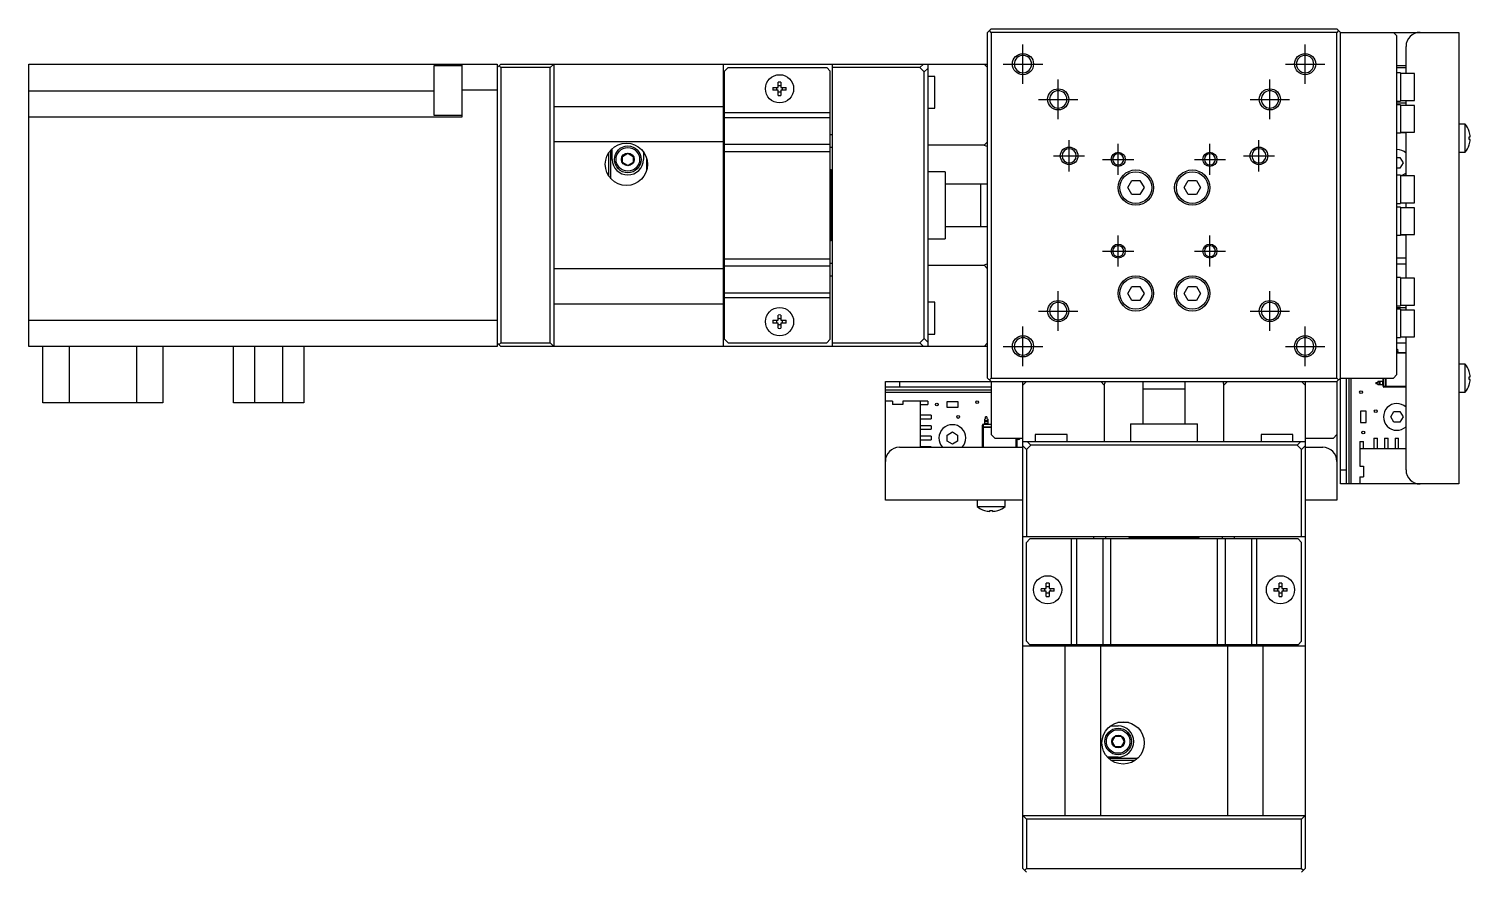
# Model space of a CAD drawing. Extents: x 0 to 654, y -8 to 387.
# Drawn here: x 104.5 to 308.8, y 170.5 to 289.9 of the extents above; entities that cross this region are included whole.
import ezdxf

# ---------------------------------------------------------------- set-up
doc = ezdxf.new("R2010")
doc.units = 0
doc.header["$LTSCALE"] = 0.5
doc.linetypes.add('CENTER', pattern=[50.8, 31.75, -6.35, 6.35, -6.35])
for name, color, linetype in [('MSM_CENTER', 1, 'CENTER'), ('MSM_CONTINUOUS', 7, 'CONTINUOUS'), ('MSM_NARROW', 5, 'CONTINUOUS')]:
    doc.layers.add(name, color=color, linetype=linetype)

msp = doc.modelspace()

# ---------------------------------------------------------------- linework, layer by layer
at = {"layer": 'MSM_CENTER'}
for p, q in [((245.37, 282.06), (245.37, 287.66)), ((285.37, 282.06), (285.37, 287.66)), ((242.57, 284.86), (248.17, 284.86)), ((282.57, 284.86), (288.17, 284.86)), ((250.37, 277.06), (250.37, 282.66)), ((280.37, 277.06), (280.37, 282.66)), ((247.57, 279.86), (253.17, 279.86)), ((277.57, 279.86), (283.17, 279.86)), ((251.92, 269.66), (251.92, 274.06)), ((278.82, 269.66), (278.82, 274.06)), ((249.72, 271.86), (254.12, 271.86)), ((258.87, 269.16), (258.87, 273.56)), ((271.87, 269.16), (271.87, 273.56)), ((276.62, 271.86), (281.02, 271.86)), ((256.67, 271.36), (261.07, 271.36)), ((269.67, 271.36), (274.07, 271.36)), ((258.87, 256.16), (258.87, 260.56)), ((271.87, 256.16), (271.87, 260.56)), ((256.67, 258.36), (261.07, 258.36)), ((269.67, 258.36), (274.07, 258.36)), ((250.37, 247.06), (250.37, 252.66)), ((280.37, 247.06), (280.37, 252.66)), ((247.57, 249.86), (253.17, 249.86)), ((277.57, 249.86), (283.17, 249.86)), ((245.37, 242.06), (245.37, 247.66)), ((285.37, 242.06), (285.37, 247.66)), ((242.57, 244.86), (248.17, 244.86)), ((282.57, 244.86), (288.17, 244.86))]:
    msp.add_line(p, q, dxfattribs=at)
at = {"layer": 'MSM_CONTINUOUS'}
for p, q in [((240.37, 289.36), (240.87, 289.86)), ((240.37, 240.36), (240.37, 289.36)), ((240.87, 289.36), (240.62, 289.61)), ((240.87, 289.86), (289.87, 289.86)), ((240.87, 289.36), (240.87, 240.36)), ((289.87, 289.36), (240.87, 289.36)), ((289.87, 289.86), (290.37, 289.36)), ((290.12, 289.61), (289.87, 289.36)), ((289.87, 240.36), (289.87, 289.36)), ((290.37, 289.36), (307.17, 289.36)), ((290.37, 225.36), (290.37, 289.36)), ((298.37, 288.86), (297.87, 289.36)), ((298.37, 240.86), (298.37, 288.86)), ((307.17, 289.36), (307.17, 225.36)), ((299.67, 283.51), (299.67, 287.36)), ((104.47, 244.86), (104.47, 284.86)), ((104.47, 284.86), (170.87, 284.86)), ((161.87, 284.62), (161.87, 277.62)), ((165.87, 284.62), (161.87, 284.62)), ((165.87, 277.37), (165.87, 284.86)), ((170.87, 284.86), (170.87, 244.86)), ((171.37, 284.86), (170.87, 284.36)), ((171.12, 284.61), (171.37, 284.36)), ((171.37, 284.86), (240.37, 284.86)), ((171.37, 284.36), (171.37, 245.36)), ((178.37, 284.36), (171.37, 284.36)), ((178.37, 284.36), (178.87, 284.86)), ((178.37, 245.36), (178.37, 284.36)), ((178.87, 284.86), (178.87, 244.86)), ((202.87, 284.86), (202.87, 244.86)), ((203.57, 284.36), (203.07, 283.86)), ((203.57, 284.36), (217.57, 284.36)), ((218.07, 283.86), (217.57, 284.36)), ((218.37, 244.86), (218.37, 284.86)), ((230.76, 284.36), (218.37, 284.36)), ((230.76, 284.36), (231.26, 284.86)), ((231.37, 283.75), (230.76, 284.36)), ((231.87, 284.25), (231.37, 283.75)), ((231.87, 284.86), (231.87, 244.86)), ((239.87, 284.86), (240.37, 284.36)), ((298.37, 284.66), (299.67, 284.66)), ((298.37, 284.36), (299.67, 284.36)), ((203.07, 245.86), (203.07, 283.86)), ((210.67, 281.56), (210.67, 282.29)), ((211.07, 282.29), (211.07, 281.56)), ((218.07, 245.86), (218.07, 283.86)), ((231.37, 245.97), (231.37, 283.75)), ((232.87, 283.11), (231.87, 283.11)), ((232.87, 278.61), (232.87, 283.11)), ((298.87, 283.61), (298.37, 283.61)), ((298.87, 283.61), (298.87, 279.61)), ((300.87, 283.51), (298.87, 283.51)), ((300.87, 279.71), (300.87, 283.51)), ((104.47, 281.07), (161.87, 281.07)), ((170.87, 281.16), (165.87, 281.16)), ((209.94, 281.56), (210.67, 281.56)), ((210.67, 281.16), (209.94, 281.16)), ((210.67, 280.43), (210.67, 281.16)), ((211.07, 281.56), (211.8, 281.56)), ((211.8, 281.16), (211.07, 281.16)), ((211.07, 281.16), (211.07, 280.43)), ((178.87, 278.86), (202.87, 278.86)), ((203.07, 277.98), (218.07, 277.98)), ((231.87, 278.61), (232.87, 278.61)), ((298.37, 279.61), (298.87, 279.61)), ((298.37, 279.36), (299.67, 279.36)), ((298.87, 279.11), (298.37, 279.11)), ((298.87, 279.71), (300.87, 279.71)), ((298.87, 279.11), (298.87, 275.11)), ((300.87, 279.01), (298.87, 279.01)), ((299.67, 279.01), (299.67, 279.71)), ((300.87, 275.21), (300.87, 279.01)), ((104.47, 277.37), (165.87, 277.37)), ((161.87, 277.62), (165.87, 277.62)), ((218.07, 277.27), (203.07, 277.27)), ((308.07, 276.36), (307.17, 276.36)), ((308.07, 272.36), (308.07, 276.36)), ((202.87, 273.86), (178.87, 273.86)), ((203.07, 274.86), (202.87, 274.86)), ((218.37, 274.86), (218.07, 274.86)), ((240.37, 273.85), (239.87, 273.35)), ((298.37, 275.11), (298.87, 275.11)), ((298.87, 275.21), (300.87, 275.21)), ((298.87, 275.19), (299.67, 275.19)), ((299.67, 269.01), (299.67, 275.21)), ((308.63, 275.29), (308.63, 275.31)), ((308.63, 274.56), (308.76, 274.56)), ((308.63, 274.16), (308.63, 274.56)), ((308.76, 274.16), (308.63, 274.16)), ((186.67, 269), (186.67, 272.32)), ((186.97, 268.62), (186.97, 272.7)), ((187.17, 271.36), (187.17, 272.9)), ((188.62, 271.79), (189.37, 272.23)), ((188.62, 270.93), (188.62, 271.79)), ((189.37, 272.23), (190.12, 271.79)), ((190.12, 271.79), (190.12, 270.93)), ((191.57, 272.46), (191.57, 271.36)), ((203.04, 272.13), (202.87, 272.13)), ((203.04, 272.74), (203.04, 256.98)), ((203.07, 272.74), (203.04, 272.74)), ((203.07, 273.51), (218.07, 273.51)), ((218.07, 272.45), (203.07, 272.45)), ((218.07, 273.11), (218.37, 273.11)), ((239.87, 273.35), (231.87, 273.35)), ((239.87, 273.35), (240.37, 273.17)), ((307.17, 272.36), (308.07, 272.36)), ((308.63, 273.41), (308.63, 273.43)), ((189.37, 270.49), (188.62, 270.93)), ((190.12, 270.93), (189.37, 270.49)), ((192.07, 269.89), (192.07, 271.43)), ((203.07, 271.68), (203.04, 271.68)), ((203.07, 271.1), (203.04, 271.1)), ((218.17, 269.86), (218.07, 269.86)), ((218.17, 259.86), (218.17, 269.86)), ((218.37, 269.66), (218.17, 269.86)), ((298.37, 271.61), (298.81, 271.61)), ((298.81, 270.11), (298.37, 270.11)), ((298.81, 271.61), (299.24, 270.86)), ((299.24, 270.86), (298.81, 270.11)), ((203.04, 269.63), (202.87, 269.63)), ((234.37, 269.61), (231.87, 269.61)), ((234.37, 269.61), (234.37, 260.11)), ((240.37, 267.86), (234.37, 267.86)), ((239.37, 267.86), (239.37, 261.86)), ((260.22, 267.36), (260.79, 268.36)), ((260.79, 268.36), (261.95, 268.36)), ((261.95, 268.36), (262.53, 267.36)), ((268.22, 267.36), (268.79, 268.36)), ((268.79, 268.36), (269.95, 268.36)), ((269.95, 268.36), (270.53, 267.36)), ((298.87, 269.11), (298.37, 269.11)), ((298.87, 269.11), (298.87, 265.11)), ((300.87, 269.01), (298.87, 269.01)), ((300.87, 265.21), (300.87, 269.01)), ((202.87, 267.13), (203.04, 267.13)), ((260.79, 266.36), (260.22, 267.36)), ((261.95, 266.36), (260.79, 266.36)), ((262.53, 267.36), (261.95, 266.36)), ((268.79, 266.36), (268.22, 267.36)), ((269.95, 266.36), (268.79, 266.36)), ((270.53, 267.36), (269.95, 266.36)), ((298.37, 265.11), (298.87, 265.11)), ((298.87, 264.61), (298.37, 264.61)), ((298.87, 265.21), (300.87, 265.21)), ((298.87, 264.61), (298.87, 260.61)), ((300.87, 264.51), (298.87, 264.51)), ((299.67, 264.51), (299.67, 265.21)), ((300.87, 260.71), (300.87, 264.51)), ((203.04, 262.59), (202.87, 262.59)), ((234.37, 261.86), (240.37, 261.86)), ((202.87, 260.09), (203.04, 260.09)), ((218.07, 259.86), (218.17, 259.86)), ((218.17, 259.86), (218.37, 260.06)), ((231.87, 260.11), (234.37, 260.11)), ((298.37, 260.61), (298.87, 260.61)), ((298.87, 260.71), (300.87, 260.71)), ((299.67, 260.61), (298.87, 260.61)), ((299.67, 254.51), (299.67, 260.71)), ((202.87, 257.59), (203.04, 257.59)), ((203.07, 258.62), (203.04, 258.62)), ((203.07, 258.04), (203.04, 258.04)), ((298.37, 257.41), (299.67, 257.41)), ((202.87, 255.86), (178.87, 255.86)), ((203.04, 256.98), (203.07, 256.98)), ((203.07, 257.27), (218.07, 257.27)), ((218.07, 256.21), (203.07, 256.21)), ((218.37, 256.61), (218.07, 256.61)), ((231.87, 256.37), (239.87, 256.37)), ((240.37, 256.55), (239.87, 256.37)), ((239.87, 256.37), (240.37, 255.87)), ((299.67, 256.49), (298.37, 256.49)), ((202.87, 254.86), (203.07, 254.86)), ((218.07, 254.86), (218.37, 254.86)), ((260.22, 252.36), (260.79, 253.36)), ((260.79, 253.36), (261.95, 253.36)), ((261.95, 253.36), (262.53, 252.36)), ((268.22, 252.36), (268.79, 253.36)), ((268.79, 253.36), (269.95, 253.36)), ((269.95, 253.36), (270.53, 252.36)), ((298.87, 254.61), (298.37, 254.61)), ((298.87, 254.61), (298.87, 250.61)), ((300.87, 254.51), (298.87, 254.51)), ((300.87, 250.71), (300.87, 254.51)), ((203.07, 252.45), (218.07, 252.45)), ((218.07, 251.74), (203.07, 251.74)), ((260.79, 251.36), (260.22, 252.36)), ((261.95, 251.36), (260.79, 251.36)), ((262.53, 252.36), (261.95, 251.36)), ((268.79, 251.36), (268.22, 252.36)), ((269.95, 251.36), (268.79, 251.36)), ((270.53, 252.36), (269.95, 251.36)), ((202.87, 250.86), (178.87, 250.86)), ((210.67, 248.56), (210.67, 249.29)), ((211.07, 249.29), (211.07, 248.56)), ((232.87, 251.11), (231.87, 251.11)), ((232.87, 246.61), (232.87, 251.11)), ((298.37, 250.61), (298.87, 250.61)), ((298.37, 250.36), (299.67, 250.36)), ((298.87, 250.11), (298.37, 250.11)), ((298.87, 250.71), (300.87, 250.71)), ((298.87, 250.11), (298.87, 246.11)), ((300.87, 250.01), (298.87, 250.01)), ((299.67, 250.01), (299.67, 250.71)), ((300.87, 246.21), (300.87, 250.01)), ((104.47, 248.56), (170.87, 248.56)), ((209.94, 248.56), (210.67, 248.56)), ((210.67, 248.16), (209.94, 248.16)), ((210.67, 247.43), (210.67, 248.16)), ((211.07, 248.56), (211.8, 248.56)), ((211.8, 248.16), (211.07, 248.16)), ((211.07, 248.16), (211.07, 247.43)), ((170.87, 245.36), (171.37, 244.86)), ((171.37, 245.36), (171.12, 245.11)), ((171.37, 245.36), (178.37, 245.36)), ((178.87, 244.86), (178.37, 245.36)), ((203.07, 245.86), (203.57, 245.36)), ((203.57, 245.36), (217.57, 245.36)), ((217.57, 245.36), (218.07, 245.86)), ((218.37, 245.36), (230.76, 245.36)), ((230.76, 245.36), (231.37, 245.97)), ((231.26, 244.86), (230.76, 245.36)), ((231.37, 245.97), (231.87, 245.47)), ((231.87, 246.61), (232.87, 246.61)), ((240.37, 245.36), (239.87, 244.86)), ((298.37, 246.11), (298.87, 246.11)), ((298.37, 245.36), (299.67, 245.36)), ((298.87, 246.21), (300.87, 246.21)), ((299.67, 227.36), (299.67, 246.21)), ((170.87, 244.86), (104.47, 244.86)), ((106.47, 236.86), (106.47, 244.86)), ((110.17, 244.86), (110.17, 236.86)), ((119.77, 236.86), (119.77, 244.86)), ((123.47, 244.86), (123.47, 236.86)), ((133.47, 236.86), (133.47, 244.86)), ((136.47, 244.86), (136.47, 236.86)), ((140.47, 236.86), (140.47, 244.86)), ((143.47, 244.86), (143.47, 236.86)), ((240.37, 244.86), (171.37, 244.86)), ((298.37, 244), (299.67, 244)), ((299.67, 243.9), (298.37, 243.9)), ((308.07, 242.36), (307.17, 242.36)), ((308.07, 238.36), (308.07, 242.36)), ((308.63, 241.29), (308.63, 241.31)), ((225.87, 223.06), (225.87, 239.86)), ((225.87, 239.86), (289.87, 239.86)), ((240.87, 239.06), (225.87, 239.06)), ((227.87, 239.86), (227.87, 239.06)), ((240.87, 239.86), (240.37, 240.36)), ((240.62, 240.11), (240.87, 240.36)), ((240.87, 240.36), (289.87, 240.36)), ((240.87, 239.86), (240.87, 232.36)), ((245.37, 239.36), (245.87, 239.86)), ((245.37, 170.86), (245.37, 239.86)), ((256.39, 239.86), (256.89, 239.36)), ((256.89, 239.36), (257.07, 239.86)), ((256.89, 239.36), (256.89, 231.36)), ((262.37, 239.86), (262.37, 233.86)), ((268.37, 233.86), (268.37, 239.86)), ((273.68, 239.86), (273.86, 239.36)), ((273.86, 239.36), (274.36, 239.86)), ((273.86, 231.36), (273.86, 239.36)), ((284.87, 239.86), (285.37, 239.36)), ((285.37, 239.86), (285.37, 170.86)), ((289.87, 240.36), (290.12, 240.11)), ((290.37, 240.36), (289.87, 239.86)), ((289.87, 239.86), (289.87, 223.06)), ((290.37, 240.36), (297.87, 240.36)), ((291.17, 240.36), (291.17, 225.36)), ((291.57, 240.36), (291.57, 225.36)), ((291.87, 225.36), (291.87, 240.36)), ((295.37, 239.75), (295.37, 239.55)), ((295.37, 239.75), (295.62, 239.75)), ((295.62, 239.55), (295.37, 239.55)), ((295.62, 239.75), (295.69, 239.86)), ((295.69, 239.43), (295.62, 239.55)), ((296.42, 239.86), (295.69, 239.86)), ((296.42, 239.43), (295.69, 239.43)), ((295.88, 239.43), (295.88, 239.86)), ((295.98, 239.43), (295.98, 239.86)), ((296.31, 239.86), (296.31, 239.43)), ((296.42, 239.2), (296.42, 240.36)), ((296.42, 239.2), (299.67, 239.2)), ((296.45, 240.36), (296.45, 239.2)), ((296.45, 239.2), (296.45, 239.2)), ((296.45, 239.2), (296.45, 239.19)), ((296.45, 239.19), (296.45, 239.18)), ((296.45, 239.18), (296.45, 239.17)), ((296.45, 239.17), (296.46, 239.17)), ((296.46, 239.17), (296.46, 239.16)), ((296.46, 239.16), (296.46, 239.15)), ((296.46, 239.15), (296.46, 239.15)), ((296.46, 239.15), (296.47, 239.14)), ((296.47, 239.14), (296.47, 239.13)), ((296.47, 239.13), (296.48, 239.13)), ((296.48, 239.13), (296.48, 239.12)), ((296.48, 239.12), (296.49, 239.12)), ((296.49, 239.12), (296.49, 239.12)), ((296.49, 239.12), (296.49, 239.11)), ((296.49, 239.11), (296.5, 239.11)), ((296.5, 239.11), (296.51, 239.11)), ((296.51, 239.11), (296.51, 239.11)), ((296.51, 239.11), (296.52, 239.11)), ((296.52, 239.11), (296.52, 239.1)), ((299.67, 239.1), (296.52, 239.1)), ((296.77, 239.2), (296.77, 240.36)), ((296.77, 239.2), (296.77, 239.2)), ((296.77, 239.2), (296.77, 239.19)), ((296.77, 239.19), (296.77, 239.18)), ((296.77, 239.18), (296.78, 239.17)), ((296.78, 239.17), (296.78, 239.17)), ((296.78, 239.17), (296.78, 239.16)), ((296.78, 239.16), (296.78, 239.15)), ((296.78, 239.15), (296.79, 239.15)), ((296.79, 239.15), (296.79, 239.14)), ((296.79, 239.14), (296.79, 239.13)), ((296.79, 239.13), (296.8, 239.13)), ((296.8, 239.13), (296.8, 239.12)), ((296.8, 239.12), (296.81, 239.12)), ((296.81, 239.12), (296.81, 239.12)), ((296.81, 239.12), (296.82, 239.11)), ((296.82, 239.11), (296.82, 239.11)), ((296.82, 239.11), (296.83, 239.11)), ((296.83, 239.11), (296.83, 239.11)), ((296.83, 239.11), (296.84, 239.11)), ((296.84, 239.1), (296.84, 240.36)), ((296.84, 239.11), (296.84, 239.1)), ((297.87, 240.36), (298.37, 240.86)), ((308.63, 240.56), (308.76, 240.56)), ((308.63, 240.16), (308.63, 240.56)), ((308.76, 240.16), (308.63, 240.16)), ((308.63, 239.41), (308.63, 239.43)), ((240.87, 238.66), (225.87, 238.66)), ((225.87, 238.36), (240.87, 238.36)), ((226.87, 237.11), (225.87, 237.11)), ((226.87, 237.11), (226.87, 236.61)), ((231.87, 237.11), (228.37, 237.11)), ((228.37, 237.11), (228.37, 236.61)), ((230.87, 230.56), (230.87, 237.11)), ((231.87, 237.11), (231.87, 236.61)), ((236.2, 237.02), (234.6, 237.02)), ((234.6, 237.02), (234.6, 236.22)), ((236.2, 236.22), (236.2, 237.02)), ((262.37, 238.86), (268.37, 238.86)), ((307.17, 238.36), (308.07, 238.36)), ((123.47, 236.86), (106.47, 236.86)), ((143.47, 236.86), (133.47, 236.86)), ((228.37, 236.61), (226.87, 236.61)), ((230.87, 236.61), (231.87, 236.61)), ((232.37, 235.11), (230.87, 235.11)), ((232.37, 235.11), (232.37, 234.61)), ((234.6, 236.22), (236.2, 236.22)), ((293.21, 235.68), (293.21, 234.08)), ((294.01, 235.68), (293.21, 235.68)), ((294.01, 234.08), (294.01, 235.68)), ((297.51, 234.86), (297.94, 235.61)), ((297.94, 235.61), (298.81, 235.61)), ((298.81, 235.61), (299.24, 234.86)), ((230.87, 234.61), (232.37, 234.61)), ((232.37, 233.61), (230.87, 233.61)), ((230.87, 233.11), (232.37, 233.11)), ((232.37, 233.61), (232.37, 233.11)), ((239.63, 233.74), (239.62, 233.74)), ((239.62, 233.74), (239.62, 233.73)), ((239.62, 233.73), (239.62, 233.73)), ((239.62, 233.73), (239.62, 233.72)), ((239.62, 233.72), (239.62, 233.72)), ((239.62, 233.72), (239.62, 233.71)), ((239.62, 230.56), (239.62, 233.71)), ((239.63, 233.42), (239.62, 233.42)), ((239.62, 233.42), (239.62, 233.41)), ((239.62, 233.41), (239.62, 233.41)), ((239.62, 233.41), (239.62, 233.4)), ((239.62, 233.4), (239.62, 233.39)), ((239.62, 233.39), (240.87, 233.39)), ((239.62, 233.39), (239.62, 233.39)), ((239.64, 233.75), (239.63, 233.75)), ((239.63, 233.75), (239.63, 233.74)), ((239.64, 233.43), (239.63, 233.43)), ((239.63, 233.43), (239.63, 233.42)), ((239.65, 233.76), (239.64, 233.76)), ((239.64, 233.76), (239.64, 233.75)), ((239.65, 233.44), (239.64, 233.43)), ((239.64, 233.43), (239.64, 233.43)), ((239.66, 233.77), (239.65, 233.76)), ((239.65, 233.76), (239.65, 233.76)), ((239.66, 233.45), (239.65, 233.44)), ((239.65, 233.44), (239.65, 233.44)), ((239.67, 233.77), (239.66, 233.77)), ((239.66, 233.77), (239.66, 233.77)), ((239.67, 233.45), (239.66, 233.45)), ((239.66, 233.45), (239.66, 233.45)), ((239.68, 233.78), (239.67, 233.77)), ((239.68, 233.45), (239.67, 233.45)), ((239.69, 233.78), (239.68, 233.78)), ((239.69, 233.46), (239.68, 233.45)), ((239.7, 233.78), (239.69, 233.78)), ((239.69, 233.78), (239.69, 233.78)), ((239.7, 233.46), (239.69, 233.46)), ((239.69, 233.46), (239.69, 233.46)), ((239.71, 233.78), (239.7, 233.78)), ((239.71, 233.46), (239.7, 233.46)), ((239.72, 233.78), (239.71, 233.78)), ((239.72, 233.46), (239.71, 233.46)), ((239.72, 233.81), (240.87, 233.81)), ((239.72, 233.81), (239.72, 230.56)), ((240.87, 233.78), (239.72, 233.78)), ((239.72, 233.46), (240.87, 233.46)), ((239.95, 234.54), (240.06, 234.61)), ((239.95, 233.81), (239.95, 234.54)), ((239.95, 234.35), (240.38, 234.35)), ((239.95, 234.25), (240.38, 234.25)), ((240.38, 233.92), (239.95, 233.92)), ((240.06, 234.61), (240.06, 234.86)), ((240.26, 234.86), (240.06, 234.86)), ((240.26, 234.86), (240.26, 234.61)), ((240.26, 234.61), (240.38, 234.54)), ((240.38, 234.54), (240.38, 233.81)), ((260.62, 233.86), (270.12, 233.86)), ((260.62, 233.86), (260.62, 231.36)), ((270.12, 231.36), (270.12, 233.86)), ((293.21, 234.08), (294.01, 234.08)), ((297.94, 234.11), (297.51, 234.86)), ((298.81, 234.11), (297.94, 234.11)), ((299.24, 234.86), (298.81, 234.11)), ((232.37, 232.11), (230.87, 232.11)), ((230.87, 231.61), (232.37, 231.61)), ((232.37, 232.11), (232.37, 231.61)), ((234.62, 232.29), (235.37, 232.73)), ((234.62, 231.43), (234.62, 232.29)), ((235.37, 230.99), (234.62, 231.43)), ((235.37, 232.73), (236.12, 232.29)), ((236.12, 231.43), (235.37, 230.99)), ((236.12, 232.29), (236.12, 231.43)), ((240.87, 232.36), (241.37, 231.86)), ((241.37, 231.86), (245.37, 231.86)), ((244.42, 230.56), (244.42, 231.86)), ((244.52, 231.86), (244.52, 230.56)), ((245.37, 231.36), (285.37, 231.36)), ((246.48, 230.86), (245.87, 230.25)), ((245.98, 231.36), (246.48, 230.86)), ((284.26, 230.86), (246.48, 230.86)), ((251.62, 232.36), (247.12, 232.36)), ((247.12, 232.36), (247.12, 231.36)), ((251.62, 231.36), (251.62, 232.36)), ((283.62, 232.36), (279.12, 232.36)), ((279.12, 232.36), (279.12, 231.36)), ((283.62, 231.36), (283.62, 232.36)), ((284.26, 230.86), (284.76, 231.36)), ((284.87, 230.25), (284.26, 230.86)), ((285.37, 231.86), (289.37, 231.86)), ((289.37, 231.86), (289.87, 232.36)), ((293.12, 231.36), (293.12, 227.86)), ((293.12, 231.36), (293.62, 231.36)), ((293.62, 230.36), (293.62, 231.36)), ((295.12, 231.86), (295.62, 231.86)), ((295.12, 231.86), (295.12, 230.36)), ((295.62, 230.36), (295.62, 231.86)), ((296.62, 231.86), (297.12, 231.86)), ((296.62, 231.86), (296.62, 230.36)), ((297.12, 230.36), (297.12, 231.86)), ((298.12, 231.86), (298.62, 231.86)), ((298.12, 231.86), (298.12, 230.36)), ((298.62, 230.36), (298.62, 231.86)), ((299.62, 231.86), (299.67, 231.86)), ((299.62, 231.86), (299.62, 230.36)), ((227.87, 230.56), (245.37, 230.56)), ((232.37, 230.61), (230.87, 230.61)), ((232.37, 230.61), (232.37, 230.56)), ((245.87, 230.25), (245.37, 230.75)), ((245.87, 230.25), (245.87, 217.86)), ((285.37, 230.75), (284.87, 230.25)), ((284.87, 217.86), (284.87, 230.25)), ((285.37, 230.56), (287.87, 230.56)), ((299.67, 230.36), (293.12, 230.36)), ((290.37, 227.36), (291.17, 227.36)), ((293.12, 227.86), (293.62, 227.86)), ((293.62, 227.86), (293.62, 226.36)), ((307.17, 225.36), (290.37, 225.36)), ((293.12, 226.36), (293.62, 226.36)), ((293.12, 226.36), (293.12, 225.36)), ((245.37, 223.06), (225.87, 223.06)), ((238.87, 223.06), (238.87, 222.16)), ((242.87, 222.16), (242.87, 223.06)), ((289.87, 223.06), (285.37, 223.06)), ((238.87, 222.16), (242.87, 222.16)), ((239.92, 221.6), (239.94, 221.6)), ((240.67, 221.6), (241.07, 221.6)), ((240.67, 221.47), (240.67, 221.6)), ((241.07, 221.6), (241.07, 221.47)), ((241.8, 221.6), (241.82, 221.6)), ((285.37, 217.86), (245.37, 217.86)), ((246.37, 217.56), (245.87, 217.06)), ((245.87, 203.06), (245.87, 217.06)), ((284.37, 217.56), (246.37, 217.56)), ((252.25, 202.56), (252.25, 217.56)), ((252.96, 217.56), (252.96, 202.56)), ((255.37, 217.86), (255.37, 217.56)), ((256.73, 202.56), (256.73, 217.56)), ((257.12, 217.56), (257.12, 217.86)), ((257.79, 217.56), (257.79, 202.56)), ((260.57, 217.86), (260.37, 217.66)), ((270.37, 217.66), (260.37, 217.66)), ((260.37, 217.66), (260.37, 217.56)), ((270.37, 217.66), (270.17, 217.86)), ((270.37, 217.56), (270.37, 217.66)), ((272.96, 202.56), (272.96, 217.56)), ((273.62, 217.86), (273.62, 217.56)), ((274.02, 217.56), (274.02, 202.56)), ((275.37, 217.56), (275.37, 217.86)), ((277.79, 202.56), (277.79, 217.56)), ((278.49, 217.56), (278.49, 202.56)), ((284.87, 217.06), (284.37, 217.56)), ((284.87, 203.06), (284.87, 217.06)), ((247.94, 210.56), (248.67, 210.56)), ((248.67, 210.56), (248.67, 211.29)), ((249.07, 211.29), (249.07, 210.56)), ((249.07, 210.56), (249.8, 210.56)), ((280.94, 210.56), (281.67, 210.56)), ((281.67, 210.56), (281.67, 211.29)), ((282.07, 211.29), (282.07, 210.56)), ((282.07, 210.56), (282.8, 210.56)), ((248.67, 210.16), (247.94, 210.16)), ((248.67, 209.43), (248.67, 210.16)), ((249.07, 210.16), (249.07, 209.43)), ((249.8, 210.16), (249.07, 210.16)), ((281.67, 210.16), (280.94, 210.16)), ((281.67, 209.43), (281.67, 210.16)), ((282.8, 210.16), (282.07, 210.16)), ((282.07, 210.16), (282.07, 209.43)), ((285.37, 202.36), (245.37, 202.36)), ((245.87, 203.06), (246.37, 202.56)), ((284.37, 202.56), (246.37, 202.56)), ((251.37, 178.36), (251.37, 202.36)), ((255.37, 202.56), (255.37, 202.36)), ((256.37, 202.36), (256.37, 178.36)), ((257.49, 202.56), (257.49, 202.53)), ((257.49, 202.53), (273.25, 202.53)), ((258.1, 202.53), (258.1, 202.36)), ((258.55, 202.56), (258.55, 202.53)), ((259.13, 202.56), (259.13, 202.53)), ((260.6, 202.53), (260.6, 202.36)), ((263.1, 202.36), (263.1, 202.53)), ((267.65, 202.53), (267.65, 202.36)), ((270.15, 202.36), (270.15, 202.53)), ((271.61, 202.56), (271.61, 202.53)), ((272.2, 202.56), (272.2, 202.53)), ((272.65, 202.36), (272.65, 202.53)), ((273.25, 202.53), (273.25, 202.56)), ((274.37, 202.36), (274.37, 178.36)), ((275.37, 202.36), (275.37, 202.56)), ((279.37, 202.36), (279.37, 178.36)), ((284.37, 202.56), (284.87, 203.06)), ((257.77, 191.06), (258.87, 191.06)), ((260.34, 191.56), (258.8, 191.56)), ((258.01, 188.86), (258.44, 189.61)), ((258.44, 188.11), (258.01, 188.86)), ((258.44, 189.61), (259.31, 189.61)), ((259.31, 188.11), (258.44, 188.11)), ((259.31, 189.61), (259.74, 188.86)), ((259.74, 188.86), (259.31, 188.11)), ((258.87, 186.66), (257.34, 186.66)), ((261.61, 186.46), (257.53, 186.46)), ((261.23, 186.16), (257.91, 186.16)), ((245.87, 177.86), (245.37, 178.36)), ((245.37, 178.36), (285.37, 178.36)), ((284.87, 177.86), (245.87, 177.86)), ((245.87, 177.86), (245.87, 170.86)), ((285.37, 178.36), (284.87, 177.86)), ((284.87, 170.86), (284.87, 177.86)), ((245.37, 170.86), (245.87, 170.36)), ((245.62, 170.61), (245.87, 170.86)), ((245.87, 170.86), (284.87, 170.86)), ((284.87, 170.86), (285.12, 170.61)), ((284.87, 170.36), (285.37, 170.86))]:
    msp.add_line(p, q, dxfattribs=at)
at = {"layer": 'MSM_CONTINUOUS', "extrusion": (0, 0, -1)}
for centre, radius in [((-245.37, 284.86), 1.23), ((-285.37, 284.86), 1.23), ((-250.37, 279.86), 1.23), ((-280.37, 279.86), 1.23), ((-251.92, 271.86), 1.01), ((-258.87, 271.36), 0.783), ((-271.87, 271.36), 0.783), ((-278.82, 271.86), 1.01), ((-258.87, 258.36), 0.783), ((-271.87, 258.36), 0.783), ((-250.37, 249.86), 1.23), ((-280.37, 249.86), 1.23), ((-245.37, 244.86), 1.23), ((-285.37, 244.86), 1.23)]:
    msp.add_circle(centre, radius, dxfattribs=at)
at = {"layer": 'MSM_CONTINUOUS'}
for centre, radius in [((210.87, 281.36), 2), ((189.17, 270.66), 3), ((189.37, 271.36), 1.9), ((189.37, 271.36), 1.67), ((189.37, 271.36), 0.9), ((261.37, 267.36), 2.5), ((269.37, 267.36), 2.5), ((261.37, 267.36), 2.25), ((269.37, 267.36), 2.25), ((261.37, 252.36), 2.5), ((261.37, 252.36), 2.25), ((269.37, 252.36), 2.5), ((269.37, 252.36), 2.25), ((210.87, 248.36), 2), ((238.89, 236.94), 0.2), ((293.29, 238.38), 0.2), ((233.17, 236.62), 0.2), ((236.2, 234.86), 0.2), ((295.37, 235.68), 0.2), ((293.61, 232.66), 0.2), ((248.87, 210.36), 2), ((281.87, 210.36), 2), ((259.57, 188.66), 3), ((258.87, 188.86), 1.9), ((258.87, 188.86), 1.67), ((258.87, 188.86), 0.9)]:
    msp.add_circle(centre, radius, dxfattribs=at)
for centre, radius, start, end in [((301.67, 287.36), 2, 90, 180), ((210.87, 281.36), 0.95, 77.8468, 102.1532), ((210.87, 281.36), 0.95, 167.8468, 192.1532), ((210.87, 281.36), 0.435, 152.6335, 207.3665), ((210.87, 281.36), 0.435, 62.6335, 117.3665), ((210.87, 281.36), 0.435, 242.6335, 297.3665), ((210.87, 281.36), 0.95, 257.8468, 282.1532), ((210.87, 281.36), 0.435, 332.6335, 27.3665), ((210.87, 281.36), 0.95, 347.8468, 12.1532), ((305.57, 274.36), 3.2, 17.27, 38.6822), ((305.57, 274.36), 3.19, 3.5903, 16.9053), ((305.57, 274.36), 3.19, 343.0947, 356.4096), ((298.37, 270.86), 1.9, 46.8264, 90), ((305.57, 274.36), 3.2, 321.3178, 342.73), ((189.37, 271.36), 2.2, 180.0004, 359.9996), ((298.37, 270.86), 1.9, 285.2575, 313.1736), ((210.87, 248.36), 0.95, 77.8468, 102.1532), ((210.87, 248.36), 0.95, 167.8468, 192.1532), ((210.87, 248.36), 0.435, 152.6335, 207.3665), ((210.87, 248.36), 0.435, 62.6335, 117.3665), ((210.87, 248.36), 0.435, 242.6335, 297.3665), ((210.87, 248.36), 0.95, 257.8468, 282.1532), ((210.87, 248.36), 0.435, 332.6335, 27.3665), ((210.87, 248.36), 0.95, 347.8468, 12.1532), ((298.37, 244.24), 0.2, 270, 90), ((305.57, 240.36), 3.2, 17.27, 38.6822), ((305.57, 240.36), 3.19, 3.5903, 16.9053), ((296.52, 239.2), 0.1, 180, 270), ((305.57, 240.36), 3.2, 321.3178, 342.73), ((305.57, 240.36), 3.19, 343.0947, 356.4096), ((298.37, 234.86), 1.9, 46.8264, 313.1736), ((235.37, 231.86), 1.9, 316.8264, 223.1735), ((239.72, 233.71), 0.1, 90, 180), ((244.76, 231.86), 0.2, 180, 360), ((227.87, 228.56), 2, 90, 180), ((287.87, 228.56), 2, 0, 90), ((301.67, 227.36), 2, 180, 270), ((240.87, 224.66), 3.2, 231.3178, 252.73), ((240.87, 224.66), 3.19, 253.0947, 266.4097), ((240.87, 224.66), 3.19, 273.5903, 286.9053), ((240.87, 224.66), 3.2, 287.27, 308.6822), ((248.87, 210.36), 0.95, 167.8468, 192.1532), ((248.87, 210.36), 0.435, 152.6335, 207.3665), ((248.87, 210.36), 0.95, 77.8468, 102.1532), ((248.87, 210.36), 0.435, 62.6335, 117.3665), ((248.87, 210.36), 0.435, 332.6335, 27.3665), ((248.87, 210.36), 0.95, 347.8468, 12.1532), ((281.87, 210.36), 0.95, 167.8468, 192.1532), ((281.87, 210.36), 0.435, 152.6335, 207.3665), ((281.87, 210.36), 0.95, 77.8468, 102.1532), ((281.87, 210.36), 0.435, 62.6335, 117.3665), ((281.87, 210.36), 0.435, 332.6335, 27.3665), ((281.87, 210.36), 0.95, 347.8468, 12.1532), ((248.87, 210.36), 0.435, 242.6335, 297.3665), ((248.87, 210.36), 0.95, 257.8468, 282.1532), ((281.87, 210.36), 0.435, 242.6335, 297.3665), ((281.87, 210.36), 0.95, 257.8468, 282.1532), ((258.87, 188.86), 2.2, 270.0004, 89.9996)]:
    msp.add_arc(centre, radius, start, end, dxfattribs=at)
at = {"layer": 'MSM_NARROW'}
for centre, radius in [((245.37, 284.86), 1.5), ((285.37, 284.86), 1.5), ((250.37, 279.86), 1.5), ((280.37, 279.86), 1.5), ((251.92, 271.86), 1.25), ((258.87, 271.36), 1), ((271.87, 271.36), 1), ((278.82, 271.86), 1.25), ((258.87, 258.36), 1), ((271.87, 258.36), 1), ((250.37, 249.86), 1.5), ((280.37, 249.86), 1.5), ((245.37, 244.86), 1.5), ((285.37, 244.86), 1.5)]:
    msp.add_circle(centre, radius, dxfattribs=at)

doc.saveas('drawing.dxf')
